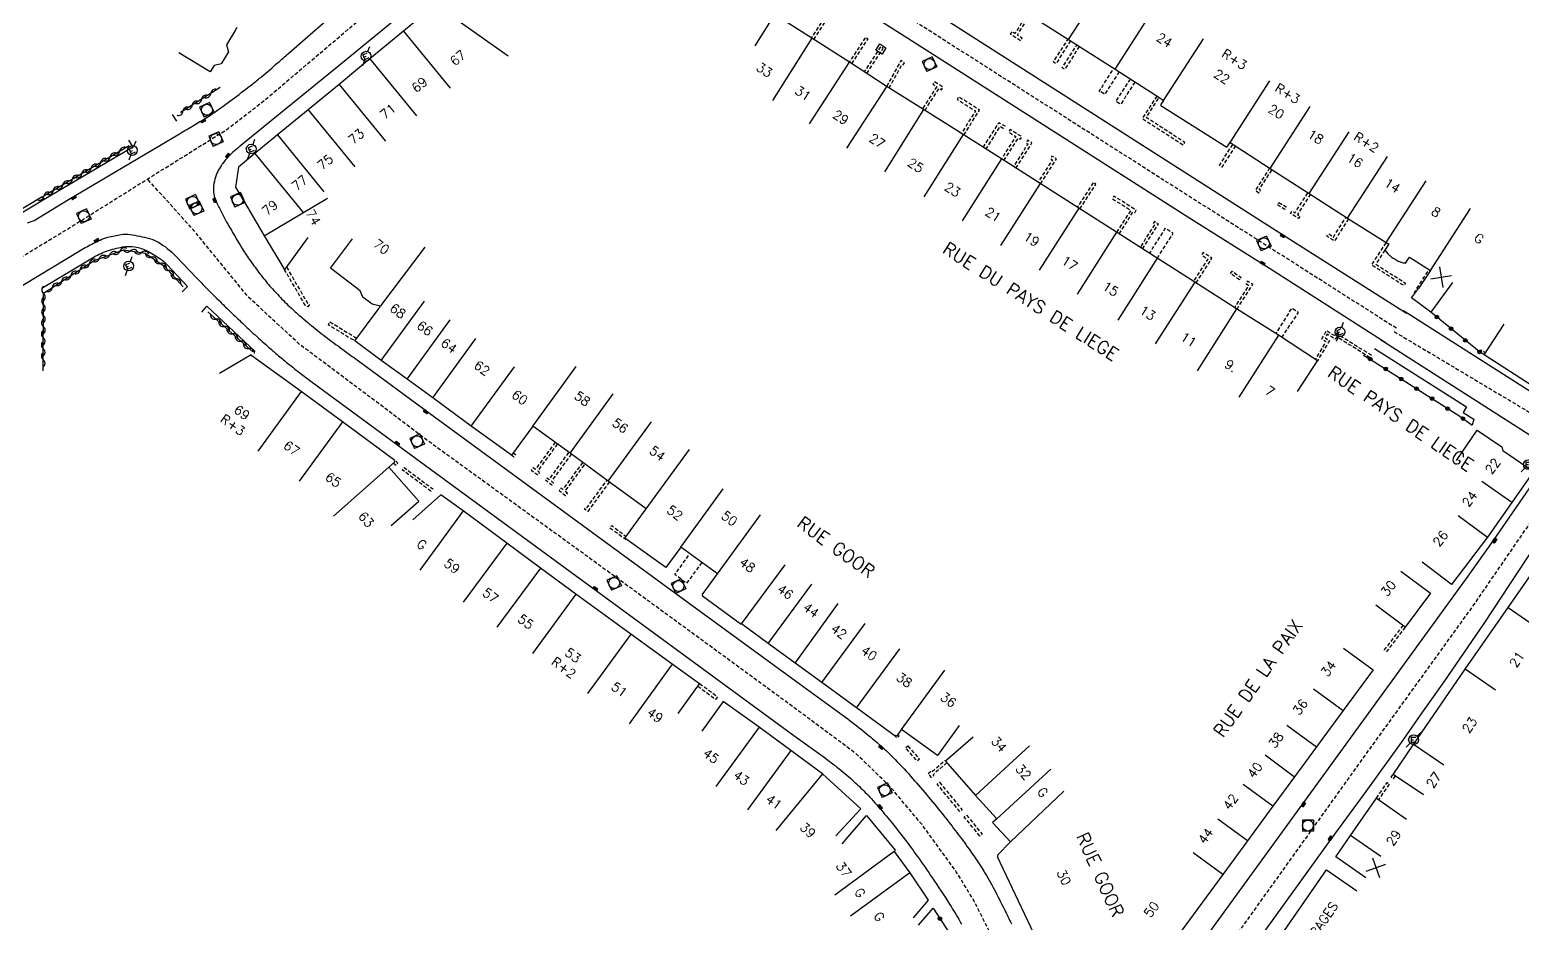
# Model space of a CAD drawing. Header units: millimetres. Extents: x 155999 to 157000, y 122000 to 123000.
# Drawn here: x 156185.3 to 156388.5, y 122387.8 to 122509.4 of the extents above; entities that cross this region are included whole.
import ezdxf
from ezdxf.enums import TextEntityAlignment as Align

# ---------------------------------------------------------------- set-up
doc = ezdxf.new("R2010")
doc.units = ezdxf.units.MM
doc.linetypes.add('DASHED', pattern=[0.75, 0.5, -0.25])
doc.layers.get('0').update_dxf_attribs({"linetype": 'CONTINUOUS'})
for name, color, linetype in [('W0001', 6, 'DASHED'), ('W0008', 7, 'CONTINUOUS'), ('W0017', 7, 'CONTINUOUS'), ('W0100', 7, 'CONTINUOUS'), ('W0112', 1, 'DASHED'), ('W0120', 7, 'CONTINUOUS'), ('W0310', 3, 'CONTINUOUS'), ('W0322', 7, 'CONTINUOUS'), ('W0400', 7, 'CONTINUOUS'), ('W0420', 7, 'CONTINUOUS'), ('W0471', 7, 'CONTINUOUS'), ('W0984', 7, 'CONTINUOUS'), ('W0989', 7, 'CONTINUOUS'), ('W0991', 7, 'CONTINUOUS'), ('W1102', 7, 'CONTINUOUS')]:
    doc.layers.add(name, color=color, linetype=linetype)
doc.styles.get("Standard").update_dxf_attribs({"font": 'romans.shx', "width": 0.85})

# ---------------------------------------------------------------- blocks, each defined once
blk = doc.blocks.new('T420')
for p, q in [((0.75, 0.75), (-0.75, 0.75)), ((-0.75, 0.75), (-0.75, -0.75)), ((0.75, 0.75), (0.75, -0.75)), ((0.75, -0.75), (-0.75, -0.75))]:
    blk.add_line(p, q)
blk.add_ellipse((0, 0), major_axis=(-0.53, 0.53), ratio=1, start_param=3.926991, end_param=10.210176)
blk = doc.blocks.new('T400')
for p, q in [((-0.15, 0.3), (0.15, 0.3)), ((-0.15, -0.25), (-0.15, 0.3)), ((-0.15, 0.15), (0.15, 0.15)), ((-0.15, 0), (0.15, 0)), ((0.15, 0.3), (0.15, -0.25)), ((-0.15, -0.15), (0.15, -0.15)), ((-0.15, -0.25), (-0.15, -0.3)), ((-0.15, -0.3), (0.15, -0.3)), ((0.15, -0.3), (0.15, -0.25))]:
    blk.add_line(p, q)
blk = doc.blocks.new('T471')
for p, q in [((-0.333334, 0.333334), (-0.333334, -0.333334)), ((-0.333334, 0.333334), (0.333334, 0.333334)), ((-0.333334, 0), (0, 0)), ((0.500001, 0.500001), (1.000002, 1.000002)), ((-0.500001, -0.500001), (-1.000002, -1.000002)), ((-0.333334, -0.333334), (0.333334, -0.333334))]:
    blk.add_line(p, q)
blk.add_ellipse((0, 0), major_axis=(0.471405, 0.471405), ratio=1, start_param=5.4977871438, end_param=11.780972451)
blk = doc.blocks.new('t112o')
at = {"color": 0, "linetype": 'Continuous'}
for p, q in [((-0.5, 0.5), (0.5, 0.5)), ((-0.5, -0.5), (-0.5, 0.5)), ((0.5, 0.5), (0.5, -0.5)), ((0.5, -0.5), (-0.5, -0.5))]:
    blk.add_line(p, q, dxfattribs=at)
blk = doc.blocks.new('t322o')
at = {"color": 0, "linetype": 'Continuous'}
for radius in [0.25, 0.15]:
    blk.add_circle((0, 0), radius, dxfattribs=at)
blk = doc.blocks.new('t310o')
at = {"color": 0, "linetype": 'Continuous'}
for centre, start, end in [((-0.5, 0.38), 216.8699, 323.1304), ((0.5, -0.37), 36.8699, 143.1303)]:
    blk.add_arc(centre, 0.625, start, end, dxfattribs=at)
blk = doc.blocks.new('t991o')
at = {"color": 0, "linetype": 'Continuous'}
for p, q in [((-1, 1), (1, -1)), ((-1, -1), (1, 1))]:
    blk.add_line(p, q, dxfattribs=at)

msp = doc.modelspace()

# ---------------------------------------------------------------- linework, layer by layer
at = {"layer": 'W0001', "flags": 128}
for points in [[(156090.21, 122421.92), (156127, 122443.97), (156180.65, 122476.32), (156180.65, 122476.32), (156190.43, 122482.22), (156212.29, 122495.9), (156217.33, 122499.82), (156244.88, 122523.19), (156248.73, 122526.9), (156250.02, 122529.15), (156253.79, 122537.2), (156257.28, 122547.22), (156264.17, 122567.97), (156270.97, 122588.23)], [(156371.38, 122468.74), (156339.68, 122488.92), (156299.79, 122514.35), (156263.2, 122537.62), (156255.54, 122542.21)], [(156319.35, 122379.92), (156313.95, 122390.67), (156311.47, 122394.77), (156306.81, 122401.17), (156302.35, 122406.48), (156297.77, 122410.87), (156288.27, 122417.93), (156265.8, 122434.36), (156240.1, 122453), (156231.52, 122459.47), (156222.09, 122466.53), (156215.07, 122473.01), (156207.89, 122481.79), (156201.36, 122489.06)], [(156287.57, 122336.11), (156313.3, 122351.35), (156328.55, 122363.1), (156337.93, 122370.63), (156345.09, 122379.81), (156366.45, 122409.65), (156381.7, 122430.76), (156397.55, 122453.8), (156405.64, 122466.65), (156411.15, 122475.1), (156416.54, 122481.96)], [(156371.08, 122468.3), (156395.71, 122453.61), (156402.51, 122449.02), (156412.62, 122447.19), (156424.02, 122446.64), (156431.73, 122447.19)]]:
    msp.add_lwpolyline(points, dxfattribs=at)
at = {"layer": 'W0008', "flags": 128}
for points in [[(156274.71, 122585.94), (156267.34, 122565.77), (156264.38, 122557.67), (156260.52, 122547.13, 0.02959), (156260.24, 122546.19, 0.034692), (156260.1, 122545.35, 0.099541), (156260.17, 122544.69, 0.046783), (156260.71, 122543.39, 0.02779), (156261.45, 122542.18, 0.054884), (156261.92, 122541.64, 0.019599), (156262.86, 122540.83, 0.025886), (156263.62, 122540.28), (156279.93, 122529.86), (156309.94, 122510.84), (156355.01, 122482.07), (156372.76, 122470.78)], [(156185, 122483.08), (156185.91, 122483.43), (156190.61, 122486.27), (156205.49, 122495.09, 0.000954), (156207.41, 122496.23, 0.001062), (156209.13, 122497.26, 0.017277), (156210.47, 122498.13, 0.008214), (156213.21, 122500.12, 0.004968), (156215.64, 122501.99, 0.009215), (156216.93, 122503.03, 0.002475), (156219.07, 122504.86, 0.003473), (156220.58, 122506.18), (156222.81, 122508.14), (156222.81, 122508.14), (156231.16, 122515.46), (156245.93, 122528.56, 0.003301), (156246.26, 122528.85, 0.005743), (156246.45, 122529.03, 0.058735), (156246.61, 122529.22, 0.033909), (156246.82, 122529.61), (156251.53, 122539.64)], [(156238.95, 122513.93), (156227.4, 122504.48), (156214.06, 122493.62, 0.005305), (156213.65, 122493.28, 0.002337), (156212.74, 122492.5, 0.042383), (156212.18, 122491.92, 0.022966), (156211.28, 122490.72, 0.049637), (156210.81, 122489.85, 0.042318), (156210.46, 122488.76, 0.064976), (156210.33, 122487.51, 0.07986), (156210.53, 122486.5, 0.026184), (156211.14, 122485.07, 0.016996), (156212.27, 122482.94, 0.002724), (156213.61, 122480.64, 0.007369), (156214.13, 122479.79, 0.010532), (156215.21, 122478.15, 0.009553), (156216.48, 122476.39, 0.015377), (156217.84, 122474.69, 0.015893), (156219.26, 122473.13, 0.011935), (156220.9, 122471.51, 0.013791), (156222.4, 122470.18, 0.004828), (156224.46, 122468.48, 0.009328), (156225.55, 122467.63, 0.001011), (156227.95, 122465.84, 0.001711), (156229.38, 122464.79), (156239.77, 122457.18), (156273.3, 122432.63), (156290.09, 122420.41), (156296.06, 122416.03, -0.010203), (156298.55, 122414.12, -0.010154), (156300.98, 122412.1, -0.01914), (156302.82, 122410.38, -0.013646), (156305.24, 122407.79, -0.00633), (156307.42, 122405.26, -0.006349), (156309.54, 122402.68, -0.005955), (156311.33, 122400.38, -0.006323), (156312.97, 122398.18, -0.015793), (156315.21, 122394.86, -0.021584), (156316.66, 122392.32, -0.003575), (156318.01, 122389.65, -0.004891), (156318.97, 122387.68)], [(156415.1, 122483.26, 0.017441), (156412.59, 122480.1, 0.001809), (156411.56, 122478.75, 0.000113), (156409.24, 122475.68, 0.000092), (156406.4, 122471.93, 0.010299), (156405.03, 122470.04, 0.004801), (156402.22, 122465.9), (156397.08, 122458.37, -0.095641), (156396.44, 122457.62, -0.095641), (156395.56, 122457.15, -0.162763), (156393.91, 122457.19, -0.162763), (156392.61, 122458.22), (156372.34, 122471.11)], [(156182.65, 122473.56), (156192.17, 122479.34, -0.016988), (156193.08, 122479.85, -0.008698), (156194.9, 122480.75, -0.047088), (156195.96, 122481.14, -0.02894), (156197.76, 122481.5, -0.068637), (156198.97, 122481.5, -0.030785), (156201.61, 122480.97, -0.070655), (156202.85, 122480.45, -0.061349), (156205.23, 122478.56), (156208.02, 122475.61, 0.00621), (156208.91, 122474.69, 0.002605), (156211.09, 122472.52, 0.002405), (156212.3, 122471.33, 0.001879), (156213.86, 122469.83, 0.004602), (156215.52, 122468.27, 0.004041), (156217.45, 122466.53, 0.005668), (156219.02, 122465.16, 0.006536), (156220.42, 122464.01, 0.004848), (156222.33, 122462.49, 0.006629), (156223.76, 122461.41), (156238.54, 122450.56), (156262.79, 122432.79), (156289.33, 122413.33), (156293.65, 122410.21, -0.014797), (156295.74, 122408.59, -0.013804), (156297.88, 122406.74, -0.017323), (156299.47, 122405.17, -0.014162), (156301.29, 122403.13, -0.006284), (156302.97, 122401.09, -0.007039), (156304.41, 122399.24, -0.006697), (156306.19, 122396.82, -0.005663), (156308.22, 122393.91, -0.009152), (156310.55, 122390.36, -0.0122), (156312.19, 122387.62, -0.007339)], [(156186.98, 122474.21), (156193.85, 122478.33, -0.048655), (156195.77, 122479.24, -0.045378), (156197.96, 122479.81, -0.079841), (156199.65, 122479.82, -0.07923), (156201.27, 122479.29, -0.034335), (156203.03, 122478.24, -0.052832), (156204.04, 122477.37), (156206.8, 122474.41), (156206.06, 122473.7)], [(156369.21, 122467.22), (156389.48, 122454.3, -0.100157), (156390.62, 122453.39, -0.100157), (156391.32, 122452.11, -0.114283), (156391.43, 122450.45, -0.114283), (156390.81, 122448.91), (156384.56, 122439.86), (156381.11, 122435.01), (156358.58, 122404), (156341.97, 122381.13, -0.0047), (156340.05, 122378.58, -0.008552), (156338.96, 122377.21, -0.00101), (156336.9, 122374.73, -0.001708), (156335.68, 122373.27, -0.026918), (156335.08, 122372.63, -0.010743), (156333.46, 122371.15, -0.080415), (156332.08, 122370.3, -0.105283), (156330.85, 122370.07, -0.070272), (156329.34, 122370.32, -0.058618), (156327.68, 122371.08, -0.096223), (156326.51, 122372.14, -0.078947), (156325.61, 122373.84), (156321.73, 122382)]]:
    msp.add_lwpolyline(points, format="xyb", dxfattribs=at)
for points in [[(156370, 122466.7), (156354.09, 122476.86), (156342.99, 122483.88), (156307.85, 122506.28), (156275.83, 122526.69)], [(156205.33, 122496.94), (156204.76, 122497.86)], [(156198.76, 122494.33), (156199.36, 122493.4), (156187.27, 122486.25)], [(156208.74, 122470.92), (156209.45, 122471.75), (156216.03, 122465.58)], [(156346.53, 122377.08), (156362.49, 122399.2), (156367.27, 122405.69), (156372.06, 122412.35), (156375, 122416.53), (156377.91, 122420.62), (156383.35, 122428.56), (156385.71, 122432.12), (156392.51, 122442.5)]]:
    msp.add_lwpolyline(points, dxfattribs=at)
at = {"layer": 'W0017', "flags": 128}
msp.add_lwpolyline([(156368.39, 122466.01), (156380.91, 122458.05), (156380.49, 122457.28), (156381.94, 122456.36), (156381.68, 122455.57)], dxfattribs=at)
at = {"layer": 'W0100', "flags": 128}
for points in [[(156240.62, 122512.83), (156236.23, 122509.19), (156231.64, 122505.4), (156227.44, 122501.94), (156223.23, 122498.48), (156219.06, 122495.07), (156215.99, 122492.53), (156213.74, 122490.67), (156213.34, 122487.96), (156215, 122485.14), (156217.26, 122481.34), (156219.91, 122476.9), (156220.08, 122476.79), (156223.23, 122481.1)], [(156357.9, 122460.14), (156360.63, 122464.32), (156355.33, 122467.79), (156349.63, 122471.37), (156343.95, 122475.03), (156338.81, 122478.29), (156333.29, 122481.81), (156328.13, 122485.08), (156322.88, 122488.44), (156317.62, 122491.8), (156312.41, 122495.1), (156307.02, 122498.52), (156301.92, 122501.71), (156296.92, 122504.97), (156291.81, 122508.22), (156286.7, 122511.44), (156284.04, 122507.2)], [(156213.53, 122509.67), (156213.31, 122509.29), (156212.12, 122507.34), (156212.37, 122506.39), (156211.39, 122504.76), (156210.41, 122504.53), (156209.89, 122503.66), (156205.6, 122506.24)], [(156311.84, 122414.66), (156308.91, 122410.61), (156304.03, 122414.15), (156303.33, 122413.22), (156303.2, 122413.31), (156303.13, 122413.23), (156297.89, 122417.06), (156293.14, 122420.52), (156289.51, 122423.18), (156285.87, 122425.83), (156282.24, 122428.49), (156282.18, 122428.42), (156276.9, 122432.26), (156276.97, 122432.35), (156276.86, 122432.44), (156278.95, 122435.32), (156273.96, 122438.95), (156271.94, 122436.16), (156266.36, 122440.19), (156269.26, 122444.15), (156264.09, 122447.94), (156258.89, 122451.74), (156253.82, 122455.44), (156250.91, 122451.45), (156250.91, 122451.45), (156245.42, 122455.42), (156240.19, 122459.27), (156236.7, 122461.8), (156233.19, 122464.37), (156229.57, 122467.04), (156232.74, 122471.32), (156233.07, 122471.75), (156231.94, 122472.01), (156230.69, 122472.96), (156230.33, 122473.83), (156226.25, 122476.93), (156229.27, 122480.91)], [(156379.04, 122474.96), (156376.07, 122470.94), (156373.45, 122472.87), (156374.39, 122474.15)], [(156400.03, 122473.44), (156404.23, 122470.72), (156402.35, 122467.81), (156398.95, 122462.59), (156397.68, 122463.49), (156393.94, 122458.26), (156383.34, 122465.11), (156386.05, 122469.31)], [(156234.53, 122441.89), (156238.28, 122445.2), (156234.2, 122449.82), (156235.05, 122450.57), (156234.97, 122450.66), (156235.01, 122450.76), (156227.92, 122456), (156222.27, 122460.12), (156215.54, 122465), (156215.46, 122465.13), (156211.17, 122462.57)], [(156379.59, 122450.73), (156382.37, 122454.88), (156385.76, 122452.62), (156385.87, 122452.11), (156390.04, 122449.23), (156387.12, 122445.04), (156383.81, 122440.29), (156378.87, 122433.87), (156374.91, 122436.92)], [(156273.6, 122416.29), (156276.5, 122420.36), (156272.77, 122423.01), (156267.16, 122427.1), (156259.65, 122432.56), (156254.85, 122436.08), (156250.29, 122439.49), (156244.31, 122443.9), (156241.3, 122446.06), (156237.46, 122442.67)], [(156375.09, 122405.22), (156370.95, 122408.02), (156373.7, 122412.09), (156380.75, 122422.33), (156386.6, 122430.72), (156393.17, 122440.18), (156402.85, 122439.91), (156407.26, 122440.01), (156407.38, 122435.01)], [(156372.01, 122435.66), (156376.02, 122432.67), (156372.58, 122428.05), (156368.57, 122431.05)], [(156364.17, 122425.22), (156368.21, 122422.27), (156364.15, 122416.7), (156360.51, 122411.75), (156357.53, 122407.7), (156354.57, 122403.69), (156351.13, 122398.97), (156347.76, 122394.38), (156336.4, 122378.97), (156333.71, 122375.39), (156331.21, 122371.96), (156328.68, 122372.3), (156326.71, 122376.65), (156323.59, 122383.07), (156328.09, 122385.25)], [(156295.08, 122399.64), (156298.46, 122403.33), (156293.25, 122408.1), (156288.95, 122411.27), (156284.61, 122414.45), (156279.73, 122417.94), (156276.82, 122413.88)], [(156313.78, 122413.1), (156310.01, 122409.81), (156314.08, 122405.14), (156316.99, 122401.98), (156316.41, 122401.45), (156318.86, 122398.86), (156317.06, 122397.03), (156317.12, 122396.88), (156317.04, 122396.85), (156323.6, 122382.96), (156323.73, 122382.7)], [(156367.23, 122393.95), (156363.12, 122396.8), (156365.14, 122399.71), (156368.68, 122404.79), (156372.78, 122401.93)], [(156295.93, 122398.56), (156299.24, 122402.42), (156303.14, 122397.69), (156303.01, 122397.52), (156305.14, 122394.62), (156307.63, 122390.88), (156305.58, 122388.49)], [(156362.21, 122383.58), (156359.43, 122379.42), (156353.72, 122383.22), (156361.88, 122395.03), (156365.99, 122392.18)]]:
    msp.add_lwpolyline(points, dxfattribs=at)
msp.add_lwpolyline([(156321.32, 122511.49), (156326.76, 122508.03), (156333.08, 122504.01), (156339.18, 122500.09), (156339.7, 122499.76), (156339.29, 122499.17), (156339.31, 122499.05), (156348.32, 122493.39), (156348.74, 122494.03), (156354.22, 122490.51), (156359.52, 122487.1), (156364.75, 122483.73), (156370.01, 122480.41), (156370.2, 122480.3), (156370.34, 122480.22), (156370.3, 122480.16), (156369.82, 122479.37), (156370.25, 122478.85, 0.049013), (156370.56, 122478.58, 0.015308), (156371.1, 122478.22, 0.015837), (156371.64, 122477.9, 0.051492), (156372, 122477.76, 0.030321), (156372.64, 122477.6), (156372.64, 122477.6), (156373.17, 122478.44), (156376.05, 122476.63), (156374.39, 122474.15)], format="xyb", dxfattribs=at)
at = {"layer": 'W0112', "flags": 128}
for points, elevation in [([(156292.07, 122508.06), (156294.24, 122511.46), (156293.9, 122511.67), (156291.74, 122508.27)], 4.35), ([(156299.27, 122503.43), (156301.5, 122506.85), (156301.17, 122507.07), (156298.94, 122503.65)], 4.43), ([(156327.02, 122507.87), (156325.03, 122504.75), (156324.69, 122504.96), (156326.68, 122508.08)], 3.77), ([(156328.21, 122507.11), (156326.23, 122503.99), (156325.89, 122504.21), (156327.88, 122507.32)], 3.71), ([(156349.47, 122493.57), (156347.62, 122490.69), (156347.28, 122490.91), (156349.13, 122493.78)], 4.4), ([(156328.29, 122484.98), (156330.47, 122488.38), (156330.13, 122488.6), (156327.95, 122485.19)], 4.95)]:
    msp.add_lwpolyline(points, dxfattribs=dict(at, elevation=elevation))
for points in [[(156321.17, 122511.59), (156319.44, 122508.87), (156319.03, 122509.13), (156318.82, 122508.79), (156320.22, 122507.9), (156320.43, 122508.24), (156319.78, 122508.65), (156321.51, 122511.38)], [(156297.25, 122504.76), (156299.45, 122508.13), (156299.12, 122508.35), (156296.91, 122504.97)], [(156302.32, 122501.46), (156304.07, 122504.62), (156304.2, 122504.55), (156304.41, 122504.89), (156303.92, 122505.18), (156301.99, 122501.69)], [(156333.64, 122503.65), (156331.68, 122500.59), (156331.16, 122500.91), (156331.07, 122500.83), (156330.9, 122500.96), (156332.91, 122504.12)], [(156307.21, 122498.4), (156309.14, 122501.43), (156309.47, 122501.22), (156309.68, 122501.57), (156308.5, 122502.29), (156308.29, 122501.95), (156308.8, 122501.64), (156306.87, 122498.62)], [(156335.79, 122502.26), (156333.84, 122499.23), (156333.2, 122499.6), (156335.17, 122502.66)], [(156312.49, 122495.05), (156314.64, 122498.45), (156311.8, 122500.24), (156311.59, 122499.9), (156314.09, 122498.32), (156312.15, 122495.26)], [(156338.75, 122500.36), (156336.78, 122497.3), (156342.36, 122493.71), (156342.58, 122494.05), (156337.33, 122497.42), (156339.08, 122500.15)], [(156315.14, 122493.37), (156317.28, 122496.75), (156318.06, 122496.29), (156317.85, 122495.95), (156317.41, 122496.21), (156315.48, 122493.15)], [(156317.95, 122491.58), (156319.91, 122494.65), (156320.19, 122494.47), (156320.4, 122494.81), (156318.82, 122495.79), (156318.61, 122495.45), (156319.57, 122494.86), (156317.62, 122491.8)], [(156319.59, 122490.54), (156321.77, 122493.97), (156321.17, 122494.33), (156320.97, 122493.98), (156321.21, 122493.84), (156319.25, 122490.76)], [(156322.94, 122488.4), (156325.12, 122491.81), (156324.49, 122492.19), (156324.28, 122491.84), (156324.56, 122491.68), (156322.6, 122488.62)], [(156354.13, 122490.57), (156352.18, 122487.53), (156352.66, 122487.17), (156352.9, 122487.49), (156352.72, 122487.63), (156354.47, 122490.35)], [(156333.64, 122481.59), (156335.55, 122484.59), (156335.76, 122484.46), (156335.97, 122484.8), (156332.92, 122486.73), (156332.7, 122486.4), (156335.21, 122484.81), (156333.3, 122481.8)], [(156359.7, 122486.99), (156357.93, 122484.24), (156358.28, 122484), (156358.06, 122483.67), (156357.55, 122484.02), (156356.97, 122484.38), (156357.18, 122484.72), (156357.6, 122484.46), (156359.36, 122487.21)], [(156336.83, 122479.55), (156338.99, 122482.94), (156338.43, 122483.27), (156338.23, 122482.93), (156338.43, 122482.81), (156336.49, 122479.76)], [(156364.88, 122483.64), (156362.92, 122480.6), (156361.92, 122481.26), (156362.14, 122481.6), (156362.8, 122481.16), (156364.54, 122483.86)], [(156338.84, 122478.27), (156341, 122481.68), (156339.92, 122482.35), (156337.76, 122478.96)], [(156344.11, 122474.93), (156346.28, 122478.29), (156345.08, 122479.05), (156344.86, 122478.72), (156345.72, 122478.16), (156343.78, 122475.15)], [(156369.82, 122479.37), (156368.59, 122477.46), (156372.61, 122474.9), (156372.39, 122474.56), (156368.03, 122477.34), (156370.01, 122480.41)], [(156220.28, 122477.07), (156223.13, 122472.17), (156223.41, 122471.97), (156223.17, 122471.65), (156222.82, 122471.9), (156219.91, 122476.9)], [(156373.98, 122473.54), (156373.86, 122473.63), (156375.83, 122476.76)], [(156349.69, 122471.33), (156351.82, 122474.72), (156351.1, 122475.16), (156350.89, 122474.82), (156351.26, 122474.59), (156349.35, 122471.54)], [(156355.8, 122467.48), (156358.04, 122470.89), (156357.12, 122471.46), (156354.97, 122468.02)], [(156229.81, 122467.36), (156226.14, 122469.61), (156225.93, 122469.27), (156229.57, 122467.04)], [(156367.99, 122465.04), (156363.14, 122468.07), (156362.95, 122467.75), (156361.86, 122468.41), (156361.19, 122467.31), (156361.8, 122466.95), (156360.34, 122464.51)], [(156367.8, 122464.74), (156363.26, 122467.58), (156363.07, 122467.27), (156361.97, 122467.93), (156361.67, 122467.43), (156362.28, 122467.07), (156360.64, 122464.33)], [(156383.34, 122465.11), (156382.71, 122465.52), (156382.9, 122465.82), (156383.53, 122465.41)], [(156256.86, 122453.22), (156254.17, 122449.52), (156253.85, 122449.76), (156253.61, 122449.43), (156254.5, 122448.78), (156254.74, 122449.1), (156254.49, 122449.29), (156257.19, 122452.98)], [(156234.83, 122450.39), (156235.19, 122450.09), (156235.44, 122450.4), (156235.01, 122450.76)], [(156251.14, 122451.77), (156251.46, 122451.55), (156251.23, 122451.22), (156250.91, 122451.45)], [(156259.05, 122451.62), (156256.35, 122447.92), (156256.64, 122447.7), (156256.4, 122447.38), (156255.52, 122448.05), (156255.76, 122448.37), (156256.03, 122448.16), (156258.73, 122451.85)], [(156260.6, 122450.49), (156257.89, 122446.78), (156257.63, 122446.99), (156257.38, 122446.68), (156258.27, 122445.96), (156258.52, 122446.28), (156258.2, 122446.53), (156260.92, 122450.25)], [(156264.24, 122447.83), (156261.29, 122443.82), (156260.83, 122444.14), (156261.05, 122444.47), (156261.2, 122444.37), (156263.92, 122448.07)], [(156266.52, 122440.08), (156266.45, 122439.99), (156264.31, 122441.55), (156264.55, 122441.88), (156266.53, 122440.42)], [(156276.82, 122436.87), (156274.73, 122434), (156273.15, 122435.23), (156275.2, 122438.05)], [(156372.58, 122428.05), (156370.04, 122424.74), (156369.76, 122424.96), (156372.29, 122428.27)], [(156276.27, 122420.04), (156278.73, 122418.22), (156278.97, 122418.54), (156276.5, 122420.36)], [(156303.5, 122413.45), (156303.67, 122413.27), (156303.4, 122412.98), (156303.13, 122413.23)], [(156310.18, 122409.62), (156308.31, 122407.98), (156308.41, 122407.87), (156308.1, 122407.61), (156307.88, 122407.88), (156307.64, 122408.16), (156307.94, 122408.42), (156308.06, 122408.29), (156309.92, 122409.92)], [(156371.24, 122407.82), (156370.96, 122407.42), (156370.67, 122407.62), (156370.95, 122408.02)], [(156368.68, 122404.79), (156370.13, 122406.93), (156370.43, 122406.73), (156368.97, 122404.58)]]:
    msp.add_lwpolyline(points, dxfattribs=at)
for points in [[(156355.39, 122485.87), (156356.39, 122485.26), (156356.19, 122484.92), (156355.18, 122485.53)], [(156350.01, 122475.34), (156348.79, 122476.21), (156349.03, 122476.53), (156350.24, 122475.67)], [(156239.95, 122446.56), (156236.04, 122449.48), (156236.28, 122449.8), (156240.19, 122446.88)], [(156304.85, 122411.89), (156306.44, 122410.1), (156306.15, 122409.84), (156304.55, 122411.62)], [(156309.16, 122406.96), (156312.02, 122403.49), (156312.25, 122403.2), (156311.93, 122402.95), (156311.71, 122403.24), (156308.85, 122406.71)], [(156312.86, 122402.48), (156314.99, 122399.88), (156314.68, 122399.63), (156312.55, 122402.23)]]:
    msp.add_lwpolyline(points, close=True, dxfattribs=at)
at = {"layer": 'W0120', "flags": 128}
msp.add_lwpolyline([(156128.78, 122451.57), (156141.85, 122459.45), (156166, 122474.01), (156187.02, 122486.67), (156187.27, 122486.25), (156166.25, 122473.59), (156142.1, 122459.03), (156129.04, 122451.15)], close=True, dxfattribs=at)
at = {"layer": 'W0310', "flags": 128}
for points in [[(156211.24, 122501.51), (156205.87, 122498.1)], [(156198.85, 122493.6), (156187.22, 122486.72)], [(156187.15, 122462.97), (156187.2, 122473.54), (156194.1, 122477.97), (156198.13, 122479.43), (156201.05, 122478.96), (156203.72, 122477.16), (156206.19, 122474.4)], [(156209.55, 122470.97), (156215.68, 122465.52)]]:
    msp.add_lwpolyline(points, dxfattribs=at)
at = {"layer": 'W0322', "flags": 128}
for points in [[(156382.71, 122465.52), (156376.07, 122470.94)], [(156366.92, 122465.1), (156368.31, 122464.2)], [(156367.83, 122464.56), (156380.02, 122456.76), (156381.68, 122455.57)], [(156306.32, 122387.48), (156308.31, 122389.81), (156312.28, 122383.74), (156312.13, 122382.72)]]:
    msp.add_lwpolyline(points, dxfattribs=at)
at = {"layer": 'W1102'}
for p, q in [((156387.12, 122445.04), (156383.02, 122447.9)), ((156379.78, 122443.25), (156383.81, 122440.29)), ((156386.6, 122430.72), (156390.71, 122427.87)), ((156384.86, 122419.49), (156380.75, 122422.33)), ((156360.12, 122419.65), (156364.15, 122416.7)), ((156356.48, 122414.72), (156360.51, 122411.75)), ((156377.83, 122409.27), (156373.7, 122412.09)), ((156353.5, 122410.66), (156357.53, 122407.7)), ((156354.57, 122403.69), (156350.54, 122406.65)), ((156351.13, 122398.97), (156347.09, 122401.93)), ((156369.25, 122396.86), (156365.14, 122399.71)), ((156347.76, 122394.38), (156343.73, 122397.35))]:
    msp.add_line(p, q, dxfattribs=at)
at = {"layer": 'W1102', "flags": 128}
for points, elevation in [([(156326.76, 122508.03), (156332.18, 122516.43)], -6.25), ([(156333.08, 122504.01), (156338.5, 122512.41)], -6.25), ([(156236.22, 122509.18), (156242.54, 122501.44)], 3.33), ([(156339.7, 122499.76), (156345.12, 122508.16)], -6.25), ([(156231.64, 122505.4), (156237.96, 122497.66)], 3.21), ([(156301.99, 122501.69), (156296.54, 122493.28)], 6.72), ([(156348.74, 122494.03), (156354.17, 122502.43)], -6.25), ([(156354.22, 122490.51), (156359.64, 122498.91)], -6.25), ([(156359.52, 122487.1), (156364.95, 122495.5)], -6.25), ([(156364.75, 122483.73), (156370.18, 122492.13)], -6.25), ([(156370.01, 122480.41), (156375.43, 122488.81)], -6.25), ([(156376.05, 122476.63), (156381.47, 122485.03)], -6.25), ([(156282.24, 122428.49), (156288.15, 122436.55)], 1.75), ([(156285.87, 122425.83), (156291.79, 122433.89)], 1.75)]:
    msp.add_lwpolyline(points, dxfattribs=dict(at, elevation=elevation))
for points in [[(156242.31, 122511.59), (156250.46, 122505.81)], [(156291.81, 122508.22), (156286.46, 122499.77)], [(156291.5, 122496.57), (156296.92, 122504.97)], [(156227.44, 122501.94), (156233.76, 122494.2)], [(156223.23, 122498.48), (156229.56, 122490.74)], [(156307.02, 122498.52), (156301.69, 122490.06)], [(156219.06, 122495.07), (156225.38, 122487.33)], [(156312.41, 122495.1), (156307.05, 122486.65)], [(156215.99, 122492.53), (156222.55, 122484.49)], [(156317.62, 122491.8), (156312.25, 122483.36)], [(156322.88, 122488.44), (156317.49, 122480.01)], [(156217.26, 122481.34), (156225.85, 122486.46)], [(156328.13, 122485.08), (156322.75, 122476.65)], [(156333.29, 122481.81), (156327.92, 122473.37)], [(156233.11, 122471.81), (156239.15, 122479.77)], [(156338.81, 122478.29), (156333.45, 122469.85)], [(156343.95, 122475.03), (156338.56, 122466.61)], [(156233.19, 122464.37), (156239.07, 122472.45)], [(156349.63, 122471.37), (156344.26, 122462.93)], [(156236.7, 122461.8), (156242.58, 122469.88)], [(156240.19, 122459.27), (156246.07, 122467.35)], [(156355.33, 122467.79), (156349.93, 122459.37)], [(156245.42, 122455.42), (156251.3, 122463.5)], [(156253.82, 122455.44), (156259.7, 122463.52)], [(156222.27, 122460.12), (156216.39, 122452.03)], [(156258.89, 122451.74), (156264.76, 122459.82)], [(156227.92, 122456), (156222, 122447.94)], [(156264.09, 122447.94), (156269.96, 122456.02)], [(156269.26, 122444.15), (156275.14, 122452.23)], [(156234.2, 122449.82), (156226.7, 122443.19)], [(156273.96, 122438.95), (156279.74, 122446.9)], [(156244.31, 122443.9), (156238.42, 122435.81)], [(156278.95, 122435.32), (156284.8, 122443.37)], [(156250.29, 122439.49), (156244.32, 122431.46)], [(156254.85, 122436.08), (156248.9, 122428.04)], [(156259.65, 122432.56), (156253.75, 122424.48)], [(156289.51, 122423.18), (156295.39, 122431.27)], [(156293.14, 122420.52), (156299.05, 122428.58)], [(156267.16, 122427.1), (156261.27, 122419.02)], [(156297.89, 122417.06), (156303.79, 122425.1)], [(156272.77, 122423.01), (156266.93, 122414.9)], [(156304.03, 122414.15), (156309.93, 122422.19)], [(156284.61, 122414.45), (156278.74, 122406.35)], [(156314.08, 122405.14), (156321.45, 122411.91)], [(156288.95, 122411.27), (156283.03, 122403.21)], [(156293.25, 122408.1), (156286.89, 122400.36)], [(156316.99, 122401.98), (156324.35, 122408.75)], [(156318.86, 122398.86), (156326.11, 122405.74)], [(156303.01, 122397.52), (156294.95, 122391.6)], [(156305.14, 122394.62), (156297.07, 122388.71)]]:
    msp.add_lwpolyline(points, dxfattribs=at)

# ---------------------------------------------------------------- block references
at = {"layer": 'W0112', "rotation": 147.5361118619586}
msp.add_blockref('t112o', (156301.2, 122506.75, 4.43), dxfattribs=at)
at = {"layer": 'W0310'}
for p, rotation in [((156209.97, 122500.71), 212.4771464071175), ((156206.18, 122498.29), 212.4771464071175), ((156207.44, 122499.1), 212.4771464071175), ((156208.71, 122499.9), 212.4771464071175), ((156196.27, 122492.07), 210.6130409873845), ((156197.56, 122492.84), 210.6130409873845), ((156193.69, 122490.54), 210.6130409873845), ((156194.98, 122491.31), 210.6130409873845), ((156189.81, 122488.25), 210.6130409873845), ((156191.11, 122489.02), 210.6130409873845), ((156192.4, 122489.78), 210.6130409873845), ((156187.23, 122486.73), 210.6130409873845), ((156188.52, 122487.49), 210.6130409873845), ((156194.79, 122478.22), 19.94953351306481), ((156196.2, 122478.73), 19.94953351306481), ((156197.61, 122479.24), 19.94953351306481), ((156199.06, 122479.28), 350.8510364138905), ((156200.54, 122479.04), 350.8510364138905), ((156201.87, 122478.41), 325.9996377558987), ((156190.93, 122475.93), 32.7051858511512), ((156192.19, 122476.74), 32.7051858511512), ((156193.45, 122477.55), 32.7051858511512), ((156203.11, 122477.57), 325.9996377558987), ((156204.23, 122476.59), 311.8902959433883), ((156187.2, 122473.47), 89.7009436878196), ((156188.4, 122474.31), 32.7051858511512), ((156189.67, 122475.12), 32.7051858511512), ((156205.23, 122475.47), 311.8902959433883), ((156187.19, 122471.97), 89.7009436878196), ((156187.19, 122470.47), 89.7009436878196), ((156210.67, 122469.97), 318.3120248915441), ((156187.18, 122468.97), 89.7009436878196), ((156187.17, 122467.47), 89.7009436878196), ((156211.79, 122468.98), 318.3120248915441), ((156212.91, 122467.98), 318.3120248915441), ((156187.16, 122465.97), 89.7009436878196), ((156214.04, 122466.98), 318.3120248915441), ((156215.16, 122465.98), 318.3120248915441), ((156187.16, 122464.47), 89.7009436878196)]:
    msp.add_blockref('t310o', p, dxfattribs=dict(at, rotation=rotation))
at = {"layer": 'W0322'}
for p, rotation in [((156376.9, 122470.26), 140.8173907724562), ((156378.83, 122468.68), 140.8173907724562), ((156380.77, 122467.1), 140.8173907724562), ((156367.83, 122464.56), 327.4155115727226), ((156382.71, 122465.52), 140.8173907724562), ((156369.93, 122463.21), 327.4155115727226), ((156372.04, 122461.86), 327.4155115727226), ((156374.14, 122460.52), 327.4155115727226), ((156376.25, 122459.17), 327.4155115727226), ((156378.36, 122457.82), 327.4155115727226), ((156380.45, 122456.45), 324.3143381516539), ((156309.23, 122388.4), 303.1356899968085)]:
    msp.add_blockref('t322o', p, dxfattribs=dict(at, rotation=rotation))
at = {"layer": 'W0400'}
for p, rotation in [((156208.95, 122496.97), 121.0010885008395), ((156212.28, 122492.24), 135.9785086228447), ((156191.31, 122486.52), 300.6310383169338), ((156210.51, 122486.13, 2.62), 200.5976149630024), ((156194.45, 122480.7), 115.7288892469937), ((156355.88, 122481.34), 237.5340580935366), ((156353.2, 122477.59), 57.6840871099154), ((156239.25, 122457.38), 53.804404315912), ((156235.39, 122453.06), 53.71845174444054), ((156384.75, 122439.85), 326.1483355193521), ((156262.35, 122433.3), 53.76453092025874), ((156301.21, 122411.7), 228.3721508619106), ((156301.09, 122403.59), 40.70170886230267), ((156358.72, 122403.93), 327.9433590320043), ((156362.39, 122399.32), 322.8336791399066)]:
    msp.add_blockref('T400', p, dxfattribs=dict(at, rotation=rotation))
at = {"layer": 'W0420'}
for p, rotation in [((156307.83, 122504.7, 5.81), 24.40105156408585), ((156209.44, 122498.48, 2.95), 24.40105156408585), ((156210.68, 122494.5, 2.8), 24.40105156408585), ((156207.5, 122485.95, 2.66), 24.40105156408585), ((156213.63, 122486.24, 2.75), 24.40105156408585), ((156192.69, 122483.99, 2.42), 24.40105156408585), ((156208.02, 122485.07, 2.65), 24.40105156409344), ((156353.34, 122480.3, 3.63), 24.40105156409344), ((156238.06, 122453.36, 2.38), 24.40105156408585), ((156264.89, 122434.07, 2.02), 24.40105156408585), ((156273.64, 122433.65, 1.95), 24.40105156408585), ((156301.73, 122405.87, 1.56), 24.40105156408585)]:
    msp.add_blockref('T420', p, dxfattribs=dict(at, rotation=rotation))
msp.add_blockref('T420', (156359.34, 122401.06), dxfattribs=at)
at = {"layer": 'W0471'}
for p, rotation in [((156231.11, 122505.78, 3.33), 24.40105156409344), ((156199.3, 122492.94, 2.79), 24.40105156408585), ((156215.48, 122493.14, 2.63), 24.40105156407895), ((156198.79, 122477.21, 3.02), 24.40105156408585), ((156363.7, 122468.25, 2.99), 24.40105156409344)]:
    msp.add_blockref('T471', p, dxfattribs=dict(at, rotation=rotation))
for p in [(156389.35, 122450.18), (156373.72, 122412.74)]:
    msp.add_blockref('T471', p, dxfattribs=at)
at = {"layer": 'W0991'}
for p, rotation in [((156377.47, 122475.71), 323.9919339099538), ((156368.62, 122395.31), 334.44927)]:
    msp.add_blockref('t991o', p, dxfattribs=dict(at, rotation=rotation))

# ---------------------------------------------------------------- texts
at = {"layer": 'W0984'}
for s, rotation, p in [('R+3', 327.5641, (156349.34, 122505.35)), ('R+3', 327.5641, (156356.58, 122500.69)), ('R+2', 327.5641, (156367.31, 122494.06)), ('R+3', 323.9334, (156212.98, 122455.59)), ('R+2', 323.8045, (156258.03, 122422.54))]:
    msp.add_text(s, height=1.25, rotation=rotation, dxfattribs=at).set_placement(p, align=Align.MIDDLE)
at = {"layer": 'W0989'}
for s, rotation, p in [('RUE DU PAYS DE LIEGE', 327.5113, (156321.6, 122472.42)), ('RUE PAYS DE LIEGE', 325.6602, (156371.98, 122456.46)), ('RUE GOOR', 324.0431, (156295.1, 122438.98)), ('RUE DE LA PAIX', 54.6101, (156352.54, 122421.12)), ('RUE GOOR', 294.2272, (156331.07, 122394.37))]:
    msp.add_text(s, height=1.75, rotation=rotation, dxfattribs=at).set_placement(p, align=Align.MIDDLE)
at = {"layer": 'W0991'}
for s, rotation, p in [('24', 327.5641, (156339.81, 122507.97)), ('67', 39.4926, (156243.62, 122505.54)), ('33', 326.7997, (156285.35, 122503.92)), ('22', 327.5641, (156347.62, 122503)), ('69', 39.4926, (156238.38, 122501.89)), ('31', 326.7997, (156290.59, 122500.72)), ('71', 39.4926, (156234.09, 122498.27)), ('20', 327.5641, (156355.03, 122498.22)), ('29', 326.7997, (156295.75, 122497.45)), ('73', 39.4926, (156229.79, 122494.85)), ('27', 326.7997, (156300.7, 122494.25)), ('18', 327.5641, (156360.4, 122494.81)), ('75', 39.4926, (156225.57, 122491.36)), ('25', 326.7997, (156305.94, 122490.91)), ('16', 327.5641, (156365.76, 122491.59)), ('77', 39.4926, (156222.08, 122488.53)), ('14', 327.5641, (156370.84, 122488.18)), ('23', 326.7997, (156310.96, 122487.63)), ('79', 39.4926, (156218.04, 122485.15)), ('74', 300.8131, (156223.92, 122483.85)), ('21', 326.7997, (156316.49, 122484.21)), ('8', 327.5641, (156376.79, 122484.57)), ('70', 322.7961, (156233.21, 122479.84)), ('19', 326.7997, (156321.72, 122480.87)), ('G', 327.5641, (156382.64, 122480.96)), ('17', 326.7997, (156326.89, 122477.6)), ('15', 326.7997, (156332.49, 122474.11)), ('68', 323.7451, (156235.44, 122471.1)), ('13', 326.7997, (156337.51, 122470.83)), ('66', 323.7451, (156239.13, 122468.73)), ('64', 323.7451, (156242.4, 122466.36)), ('11', 326.7997, (156343.11, 122467.2)), ('9.', 326.7997, (156348.86, 122463.63)), ('62', 323.7451, (156246.9, 122463.33)), ('7', 326.7997, (156354.18, 122460.18)), ('60', 323.7451, (156252.05, 122459.33)), ('58', 323.7451, (156260.56, 122459.16)), ('69', 323.9334, (156214.21, 122457.27)), ('56', 323.7451, (156265.72, 122455.48)), ('67', 323.9334, (156220.97, 122452.41)), ('54', 323.7451, (156270.78, 122451.71)), ('22', 52.4272, (156384.49, 122450)), ('65', 323.9334, (156226.65, 122448.11)), ('24', 52.4272, (156381.36, 122445.52)), ('52', 323.7451, (156273.16, 122443.62)), ('63', 311.4796, (156231.13, 122442.72)), ('50', 324.0724, (156280.59, 122442.85)), ('26', 52.4272, (156377.38, 122440.13)), ('G', 323.8045, (156238.7, 122439.31)), ('59', 323.8045, (156242.82, 122436.37)), ('48', 324.0724, (156283.02, 122436.52)), ('30', 52.4272, (156370.29, 122433.35)), ('57', 323.8045, (156248.06, 122432.37)), ('46', 324.0724, (156288.19, 122432.87)), ('55', 323.8045, (156252.86, 122428.8)), ('44', 324.0724, (156291.69, 122430.37)), ('42', 324.0724, (156295.49, 122427.48)), ('53', 323.8045, (156259.27, 122424.22)), ('40', 324.0724, (156299.6, 122424.51)), ('21', 55.0718, (156387.78, 122423.66)), ('38', 324.0724, (156304.39, 122420.86)), ('34', 53.6678, (156362.14, 122422.43)), ('51', 323.8045, (156265.59, 122419.57)), ('36', 324.0724, (156310.4, 122418.17)), ('36', 53.6678, (156358.3, 122417.19)), ('49', 323.8045, (156270.47, 122416.07)), ('23', 55.1097, (156381.36, 122414.74)), ('38', 53.6678, (156354.99, 122412.69)), ('34', 311.6992, (156317.29, 122412.11)), ('45', 323.9065, (156278.08, 122410.52)), ('40', 53.6678, (156352.12, 122408.6)), ('43', 323.9065, (156282.2, 122407.54)), ('32', 311.6992, (156320.61, 122408.34)), ('27', 55.1097, (156376.47, 122407.25)), ('G', 311.6992, (156323.23, 122405.58)), ('41', 323.9065, (156286.64, 122404.27)), ('42', 53.6678, (156348.81, 122404.28)), ('39', 317.5586, (156291.26, 122400.42)), ('44', 53.6678, (156345.41, 122399.64)), ('29', 55.1097, (156371.01, 122399.39)), ('37', 306.282, (156296.14, 122395.05)), ('30', 295.2872, (156326.13, 122394)), ('G', 306.282, (156298.35, 122391.91)), ('G', 306.282, (156300.97, 122388.64)), ('50', 53.0491, (156338.05, 122389.64)), ('4 GARAGES', 55.2986, (156360.36, 122386.65))]:
    msp.add_text(s, height=1.25, rotation=rotation, dxfattribs=at).set_placement(p, align=Align.MIDDLE)

doc.saveas('drawing.dxf')
